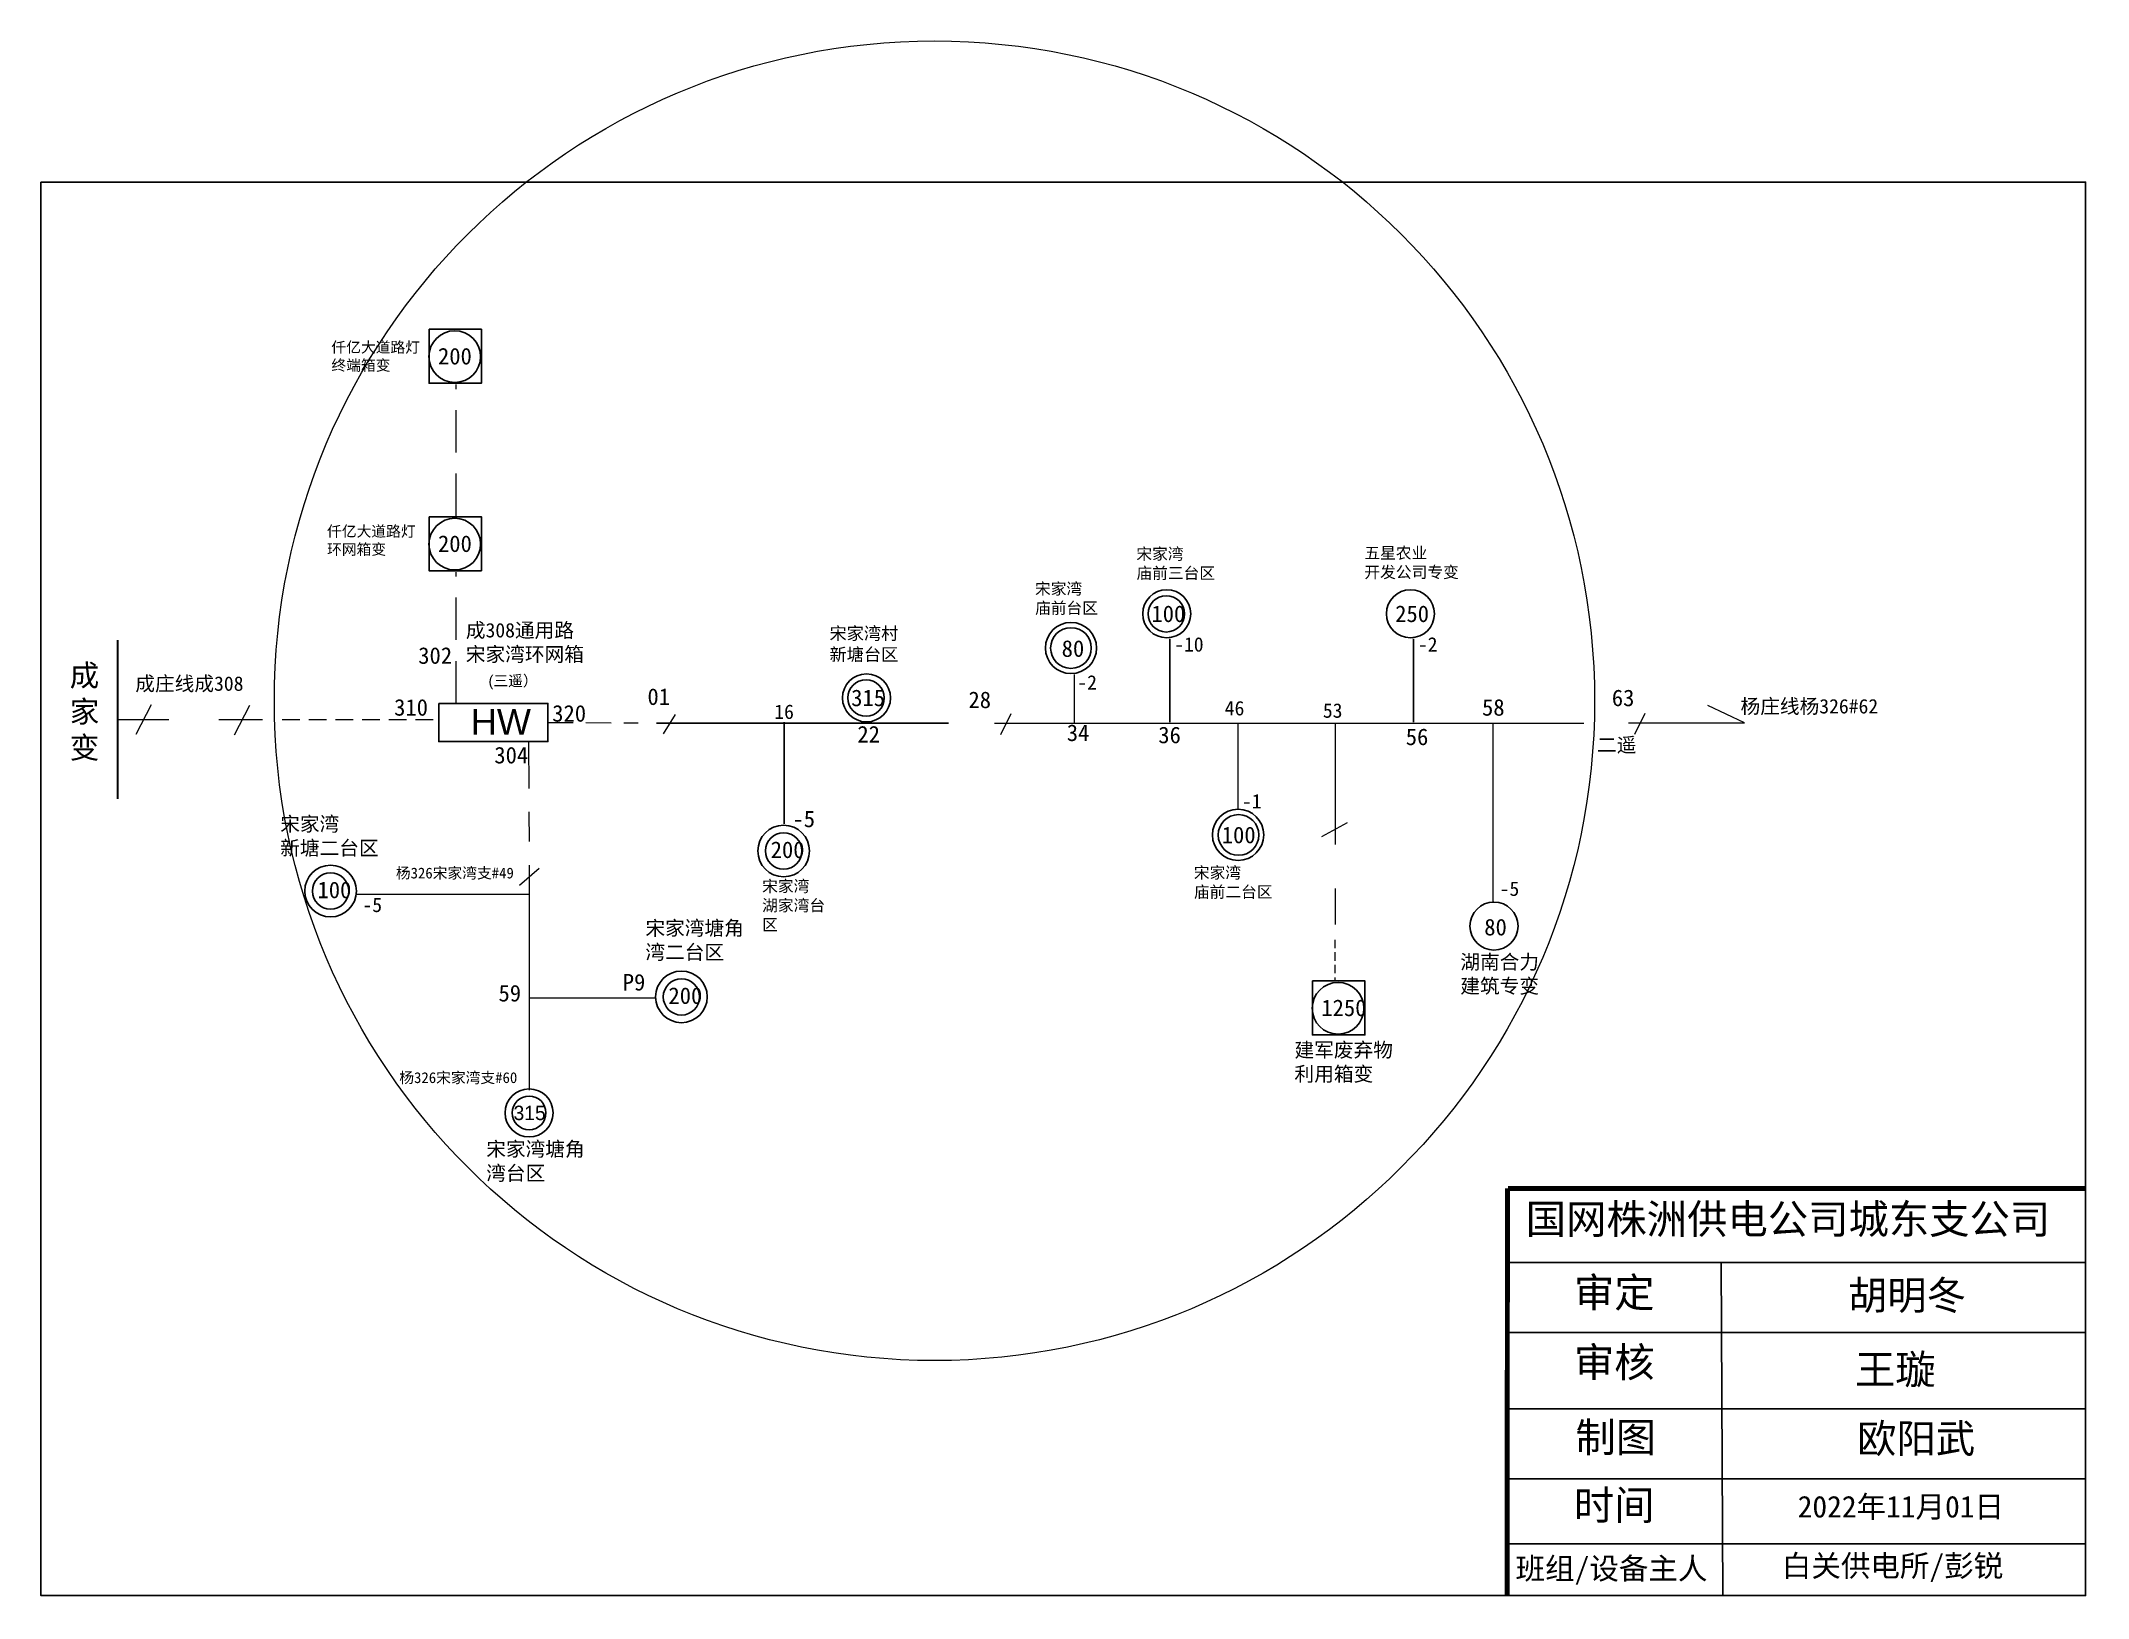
# Model space of a CAD drawing. Extents: x -843 to -559, y 4 to 220.
import ezdxf

# ---------------------------------------------------------------- set-up
doc = ezdxf.new("R2010")
doc.units = 0
doc.header["$LTSCALE"] = 0.774411
doc.linetypes.add('DASHED2', pattern=[9.525, 6.35, -3.175])
doc.layers.get('0').update_dxf_attribs({"linetype": 'CONTINUOUS'})
doc.styles.add('hztxt_txtstyle_0.00_0_0', font='', dxfattribs={"bigfont": 'hztxt.shx'})
doc.styles.add('hztxt_txtstyle_1.50_0_0', font='', dxfattribs={"height": 1.5, "bigfont": 'hztxt.shx'})
doc.styles.add('hztxt_txtstyle_2.00_0_0', font='', dxfattribs={"height": 2, "bigfont": 'hztxt.shx'})
doc.styles.add('hztxt_txtstyle_2.30_0_0', font='', dxfattribs={"height": 2.3, "bigfont": 'hztxt.shx'})
doc.styles.add('仿宋_txtstyle_4.00_0_0', font='simfang.ttf', dxfattribs={"height": 4})
doc.styles.add('宋体_txtstyle_0.00_0_0', font='')
doc.styles.add('宋体_txtstyle_1.50_0_0', font='', dxfattribs={"height": 1.5})
doc.styles.add('宋体_txtstyle_1.60_0_0', font='SIMSUN.TTC', dxfattribs={"height": 1.6})
doc.styles.add('宋体_txtstyle_1.75_0_0', font='SIMSUN.TTC', dxfattribs={"height": 1.75})
doc.styles.add('宋体_txtstyle_150.00_0_0150', font='SIMSUN.TTC', dxfattribs={"height": 150})
doc.styles.add('宋体_txtstyle_2.00_0_0', font='', dxfattribs={"height": 2})
doc.styles.add('宋体_txtstyle_2.30_0_0', font='', dxfattribs={"height": 2.3})
doc.styles.add('宋体_txtstyle_200.00_0_0200', font='SIMSUN.TTC', dxfattribs={"height": 200})
doc.styles.add('宋体_txtstyle_3.00_0_0', font='', dxfattribs={"height": 3})
doc.styles.add('宋体_txtstyle_300.00_0_0300', font='SIMSUN.TTC', dxfattribs={"height": 300})
doc.styles.get('hztxt_txtstyle_0.00_0_0').set_extended_font_data('hztxt')
doc.styles.get('hztxt_txtstyle_1.50_0_0').set_extended_font_data('hztxt')
doc.styles.get('hztxt_txtstyle_2.00_0_0').set_extended_font_data('hztxt')
doc.styles.get('hztxt_txtstyle_2.30_0_0').set_extended_font_data('hztxt')
doc.styles.get('宋体_txtstyle_0.00_0_0').set_extended_font_data('宋体')
doc.styles.get('宋体_txtstyle_1.50_0_0').set_extended_font_data('宋体')
doc.styles.get('宋体_txtstyle_2.00_0_0').set_extended_font_data('宋体')
doc.styles.get('宋体_txtstyle_2.30_0_0').set_extended_font_data('宋体')
doc.styles.get('宋体_txtstyle_3.00_0_0').set_extended_font_data('宋体')

msp = doc.modelspace()

# ---------------------------------------------------------------- linework, layer by layer
at = {"color": 7, "linetype": 'DASHED2', "lineweight": 0, "ltscale": 1.19212}
for p, q in [((-785.14, 154.02), (-785.14, 172.22)), ((-785.14, 128.02), (-785.14, 146.22))]:
    msp.add_line(p, q, dxfattribs=at)
at = {"color": 7, "linetype": 'Continuous', "lineweight": 30, "ltscale": 1.546256}
msp.add_line((-832.08, 136.76), (-832.08, 114.79), dxfattribs=at)
at = {"color": 0, "linetype": 'Continuous'}
for p, q in [((-686.22, 125.4), (-686.22, 136.97)), ((-652.44, 125.39), (-652.44, 136.97)), ((-739.68, 125.43), (-739.68, 111.29))]:
    msp.add_line(p, q, dxfattribs=at)
at = {"color": 7, "linetype": 'Continuous', "lineweight": 0, "ltscale": 0.899659}
msp.add_line((-699.41, 125.23), (-699.41, 132.01), dxfattribs=at)
at = {"color": 7, "linetype": 'Continuous', "lineweight": 0, "ltscale": 0.265133}
for p, q in [((-827.42, 127.8), (-829.54, 123.71)), ((-813.76, 127.72), (-815.88, 123.63)), ((-818.01, 125.78), (-811.96, 125.78))]:
    msp.add_line(p, q, dxfattribs=at)
at = {"color": 7, "linetype": 'Continuous', "lineweight": 0, "ltscale": 0.671904}
msp.add_line((-606.59, 125.33), (-611.66, 127.71), dxfattribs=at)
at = {"color": 7, "linetype": 'Continuous', "lineweight": 0, "ltscale": 1.546256}
msp.add_line((-832.08, 125.78), (-824.96, 125.78), dxfattribs=at)
at = {"color": 7, "linetype": 'DASHED2', "lineweight": 0, "ltscale": 0.501236}
msp.add_line((-809.25, 125.8), (-787.55, 125.8), dxfattribs=at)
at = {"color": 7, "linetype": 'DASHED2', "lineweight": 0, "ltscale": 0.714584}
msp.add_line((-772.42, 125.37), (-759.9, 125.31), dxfattribs=at)
msp.add_line((-757.36, 125.29), (-716.89, 125.29))
at = {"color": 7, "linetype": 'Continuous', "lineweight": 0, "ltscale": 0.25725}
for p, q in [((-754.76, 126.46), (-756.43, 123.79)), ((-773.63, 105.14), (-776.36, 102.78))]:
    msp.add_line(p, q, dxfattribs=at)
at = {"color": 7, "linetype": 'Continuous', "lineweight": 0, "ltscale": 0.40587}
for p, q in [((-710.5, 125.29), (-628.84, 125.29)), ((-708.25, 126.58), (-709.67, 123.66)), ((-620.38, 126.62), (-621.8, 123.7))]:
    msp.add_line(p, q, dxfattribs=at)
at = {"color": 7, "linetype": 'Continuous', "lineweight": 0, "ltscale": 1.610965}
msp.add_line((-676.76, 113.34), (-676.76, 125.29), dxfattribs=at)
at = {"color": 7, "linetype": 'Continuous', "lineweight": 0, "ltscale": 1.491634}
msp.add_line((-663.31, 125.29), (-663.31, 108.47), dxfattribs=at)
at = {"color": 7, "linetype": 'Continuous', "lineweight": 0, "ltscale": 1.52353}
msp.add_line((-641.44, 125.29), (-641.44, 100.49), dxfattribs=at)
at = {"color": 7, "linetype": 'Continuous', "lineweight": 0, "ltscale": 0.470225}
msp.add_line((-622.63, 125.33), (-606.59, 125.33), dxfattribs=at)
at = {"color": 7, "linetype": 'DASHED2', "lineweight": 0, "ltscale": 1.302978}
msp.add_line((-775.1, 122.6), (-775.01, 108.86), dxfattribs=at)
at = {"color": 7, "linetype": 'Continuous', "lineweight": 0, "ltscale": 0.828686}
for p, q in [((-661.64, 111.43), (-665.2, 109.52)), ((-663.31, 102.36), (-663.31, 97.34))]:
    msp.add_line(p, q, dxfattribs=at)
at = {"color": 7, "linetype": 'Continuous', "lineweight": 0, "ltscale": 1.117093}
msp.add_line((-775.01, 105.59), (-775.01, 74.39), dxfattribs=at)
at = {"color": 7, "linetype": 'Continuous', "lineweight": 0, "ltscale": 1.19212}
for p, q in [((-775.01, 101.51), (-798.97, 101.51)), ((-775.01, 87.2), (-757.48, 87.2))]:
    msp.add_line(p, q, dxfattribs=at)
at = {"color": 7, "linetype": 'DASHED2', "lineweight": 0, "ltscale": 0.236822}
msp.add_line((-663.35, 95.25), (-663.35, 89.68), dxfattribs=at)
at = {"linetype": 'Continuous'}
for p, q in [((-639.37, 50.5), (-559.3, 50.5)), ((-609.79, 50.49), (-609.57, 4.3)), ((-639.37, 40.79), (-559.3, 40.79)), ((-639.37, 30.2), (-559.3, 30.2)), ((-639.37, 20.49), (-559.3, 20.49)), ((-639.51, 11.48), (-559.3, 11.48))]:
    msp.add_line(p, q, dxfattribs=at)
at = {"color": 7, "linetype": 'ByBlock'}
msp.add_lwpolyline([(-842.68, 200.3), (-559.3, 200.3), (-559.3, 4.3), (-842.68, 4.3)], close=True, dxfattribs=at)
at = {"linetype": 'Continuous'}
for points in [[(-788.88, 179.89), (-781.62, 179.89), (-781.62, 172.4), (-788.88, 172.4)], [(-788.88, 153.89), (-781.62, 153.89), (-781.62, 146.4), (-788.88, 146.4)], [(-666.46, 89.53), (-659.19, 89.53), (-659.19, 82.04), (-666.46, 82.04)]]:
    msp.add_lwpolyline(points, close=True, dxfattribs=at)
at = {"lineweight": -2}
msp.add_lwpolyline([(-787.55, 128.02), (-772.42, 128.02), (-772.42, 122.71), (-787.55, 122.71)], close=True, dxfattribs=at)
at = {"linetype": 'Continuous', "const_width": 0.683}
for points in [[(-639.42, 60.76), (-639.48, 4.3)], [(-639.37, 60.76), (-559.3, 60.76)]]:
    msp.add_lwpolyline(points, dxfattribs=at)
at = {"color": 12, "linetype": 'Continuous', "lineweight": 0, "ltscale": 3.308504, "true_color": 0xc00000}
msp.add_circle((-718.84, 128.38), 91.49, dxfattribs=at)
at = {"linetype": 'Continuous'}
for centre in [(-785.32, 176.1), (-785.32, 150.1), (-662.9, 85.74)]:
    msp.add_circle(centre, 3.58, dxfattribs=at)
at = {"color": 0}
for centre, radius in [((-686.65, 140.44), 3.33), ((-652.87, 140.44), 3.33), ((-699.92, 135.69), 3.55), ((-728.26, 128.78), 3.33), ((-641.29, 97.14), 3.33), ((-775.02, 71.23), 3.33), ((-775.02, 71.23), 2.34)]:
    msp.add_circle(centre, radius, dxfattribs=at)
at = {"color": 0, "linetype": 'Continuous'}
for centre, radius in [((-686.71, 140.43), 2.52), ((-699.92, 135.69), 2.82), ((-728.32, 128.77), 2.52), ((-739.74, 107.55), 3.58), ((-739.74, 107.55), 2.52), ((-802.54, 101.99), 3.58), ((-802.54, 101.99), 2.52), ((-753.91, 87.32), 3.58), ((-753.91, 87.32), 2.52)]:
    msp.add_circle(centre, radius, dxfattribs=at)
msp.add_circle((-676.76, 109.78), 3.55)
at = {"color": 7, "linetype": 'Continuous'}
msp.add_circle((-676.69, 109.77), 2.82, dxfattribs=at)

# ---------------------------------------------------------------- texts
at = {"color": 7, "linetype": 'DASHED2', "lineweight": 0, "ltscale": 1.19212, "char_height": 1.5, "attachment_point": 1}
for s, insert, style in [('仟亿大道路灯^M^J终端箱变', (-802.42, 178.15), '宋体_txtstyle_1.50_0_0'), ('仟亿大道路灯^M^J环网箱变', (-803.02, 152.63), '宋体_txtstyle_1.50_0_0'), ('杨326宋家湾支#49', (-793.49, 105.24), '宋体_txtstyle_150.00_0_0150'), ('杨326宋家湾支#60', (-793.01, 76.87), '宋体_txtstyle_1.50_0_0')]:
    msp.add_mtext(s, dxfattribs=dict(at, insert=insert, style=style))
at = {"width": 4.8377, "attachment_point": 1}
for s, insert, char_height, style in [('200', (-787.65, 177.31), 2.3, '宋体_txtstyle_2.30_0_0'), ('200', (-787.65, 151.31), 2.3, '宋体_txtstyle_2.30_0_0'), ('46', (-678.61, 128.35), 2, '宋体_txtstyle_2.00_0_0'), ('53', (-665.01, 128.02), 2, '宋体_txtstyle_2.00_0_0'), ('58', (-642.95, 128.61), 2.3, '宋体_txtstyle_2.30_0_0'), ('63', (-624.96, 129.93), 2.3, '宋体_txtstyle_2.30_0_0'), ('36', (-687.82, 124.79), 2.3, '宋体_txtstyle_2.30_0_0'), ('56', (-653.52, 124.53), 2.3, '宋体_txtstyle_2.30_0_0'), ('100', (-679.02, 110.92), 2.3, '宋体_txtstyle_2.30_0_0'), ('1250', (-665.22, 86.95), 2.3, '宋体_txtstyle_2.30_0_0')]:
    msp.add_mtext(s, dxfattribs=dict(at, insert=insert, char_height=char_height, style=style))
at = {"color": 7, "attachment_point": 1}
for s, insert, char_height, width, style in [('宋家湾^M^J庙前三台区', (-690.86, 149.55), 1.6, 18.33, '宋体_txtstyle_1.60_0_0'), ('五星农业^M^J开发公司专变', (-659.26, 149.68), 1.6, 18.33, '宋体_txtstyle_1.60_0_0'), ('宋家湾^M^J庙前台区', (-704.91, 144.71), 1.6, 18.33, '宋体_txtstyle_1.60_0_0'), ('100', (-688.77, 141.59), 2.3, 4.8377, '宋体_txtstyle_2.30_0_0'), ('250', (-654.99, 141.59), 2.3, 4.8377, '宋体_txtstyle_2.30_0_0'), ('宋家湾村^M^J新塘台区', (-733.39, 138.59), 1.75, 10.4685, '宋体_txtstyle_1.75_0_0'), ('80', (-701.21, 136.77), 2.3, 4.8377, '宋体_txtstyle_2.30_0_0'), ('-10', (-685.62, 137.19), 2, 4.8377, '宋体_txtstyle_2.00_0_0'), ('-2', (-651.84, 137.19), 2, 4.8377, '宋体_txtstyle_2.00_0_0'), ('{\\fSimSun|b0|i0|c0|p2;01}', (-758.62, 130.1), 2.3, 4.8377, 'hztxt_txtstyle_2.30_0_0'), ('16', (-741.04, 127.86), 2, 4.8377, '宋体_txtstyle_2.00_0_0'), ('28', (-714.13, 129.66), 2.3, 4.8377, '宋体_txtstyle_2.30_0_0'), ('22', (-729.52, 124.89), 2.3, 4.8377, '宋体_txtstyle_2.30_0_0'), ('34', (-700.5, 125.09), 2.3, 4.8377, '宋体_txtstyle_2.30_0_0'), ('-5', (-738.52, 113.15), 2.3, 4.8377, '宋体_txtstyle_2.30_0_0'), ('宋家湾^M^J庙前二台区', (-682.89, 105.34), 1.6, 18.33, '宋体_txtstyle_1.60_0_0'), ('100', (-804.35, 103.3), 2.3, 4.8377, '宋体_txtstyle_2.30_0_0'), ('宋家湾^M^J湖家湾台区', (-742.72, 103.47), 1.6, 10.0477, '宋体_txtstyle_1.60_0_0'), ('-5', (-640.51, 103.32), 2, 4.8377, '宋体_txtstyle_2.00_0_0'), ('80', (-642.64, 98.14), 2.3, 4.8377, '宋体_txtstyle_2.30_0_0'), ('315', (-777.18, 72.23), 2, 7.1844, 'hztxt_txtstyle_2.00_0_0')]:
    msp.add_mtext(s, dxfattribs=dict(at, insert=insert, char_height=char_height, width=width, style=style))
at = {"linetype": 'Continuous', "attachment_point": 1}
for s, insert, char_height, width, style in [('成308通用路^M^J宋家湾环网箱', (-783.79, 139.16), 2, 16.1467, '宋体_txtstyle_2.00_0_0'), ('国网株洲供电公司城东支公司', (-636.9, 58.56), 4.0999, 112.0892, '宋体_txtstyle_3.00_0_0'), ('审定', (-630.22, 48.37), 4.1, 32.0635, '宋体_txtstyle_0.00_0_0'), ('胡明冬', (-592.24, 47.95), 4, 32.0635, '仿宋_txtstyle_4.00_0_0'), ('审核', (-630.22, 38.71), 4.1, 32.0635, '宋体_txtstyle_0.00_0_0'), ('{\\fSimSun|b0|i0|c134|p2;王璇}', (-591.26, 37.71), 4.0999, 45.1729, '宋体_txtstyle_0.00_0_0'), ('制图', (-630, 28.3), 4.1, 32.0635, '宋体_txtstyle_0.00_0_0'), ('欧阳武', (-590.97, 28.09), 4, 55.6223, '仿宋_txtstyle_4.00_0_0'), ('时间', (-630.22, 18.89), 4.1, 32.0635, '宋体_txtstyle_0.00_0_0'), ('2022年11月01日', (-599.2, 18.13), 3, 35.3626, '宋体_txtstyle_3.00_0_0')]:
    msp.add_mtext(s, dxfattribs=dict(at, insert=insert, char_height=char_height, width=width, style=style))
at = {"color": 7, "linetype": 'Continuous', "lineweight": 30, "ltscale": 1.546256, "insert": (-838.69, 133.39), "char_height": 3, "attachment_point": 1, "style": '宋体_txtstyle_3.00_0_0'}
msp.add_mtext('成^M^J家^M^J变', dxfattribs=at)
at = {"color": 7, "linetype": 'DASHED2', "lineweight": 0, "ltscale": 0.723876, "char_height": 2.3, "attachment_point": 1, "style": '宋体_txtstyle_2.30_0_0'}
for s, insert in [('302', (-790.39, 135.8)), ('310', (-793.73, 128.61)), ('320', (-771.82, 127.78)), ('304', (-779.84, 121.99))]:
    msp.add_mtext(s, dxfattribs=dict(at, insert=insert))
at = {"color": 7, "linetype": 'Continuous', "lineweight": 0, "ltscale": 1.624006, "insert": (-829.6, 131.76), "char_height": 2, "attachment_point": 1, "style": '宋体_txtstyle_200.00_0_0200'}
msp.add_mtext('成庄线成308', dxfattribs=at)
at = {"color": 2, "linetype": 'DASHED2', "lineweight": 0, "ltscale": 0.844329, "true_color": 0xffff00, "insert": (-780.64, 131.9), "char_height": 1.5, "attachment_point": 1, "style": 'hztxt_txtstyle_1.50_0_0'}
msp.add_mtext('({\\fSimSun|b0|i0|c134|p2;三遥）}', dxfattribs=at)
at = {"color": 7, "linetype": 'Continuous', "lineweight": 0, "ltscale": 0.899659, "insert": (-699.04, 131.92), "char_height": 2, "attachment_point": 1, "style": '宋体_txtstyle_2.00_0_0'}
msp.add_mtext('-2', dxfattribs=at)
at = {"color": 0, "char_height": 2.3, "width": 4.8377, "attachment_point": 1}
for s, insert, style in [('{\\fSimSun|b0|i0|c134|p2;315}', (-730.38, 129.93), 'hztxt_txtstyle_0.00_0_0'), ('200', (-741.54, 108.87), '宋体_txtstyle_2.30_0_0'), ('200', (-755.71, 88.64), '宋体_txtstyle_2.30_0_0')]:
    msp.add_mtext(s, dxfattribs=dict(at, insert=insert, style=style))
at = {"color": 1, "linetype": 'Continuous', "lineweight": 0, "ltscale": 0.671904, "true_color": 0xff0000, "insert": (-607.12, 128.62), "char_height": 2, "attachment_point": 1, "style": '宋体_txtstyle_200.00_0_0200'}
msp.add_mtext('杨庄线杨326#62', dxfattribs=at)
at = {"lineweight": -2, "insert": (-783.11, 127.25), "char_height": 3.588, "width": 41.1029, "attachment_point": 1, "style": 'hztxt_txtstyle_0.00_0_0'}
msp.add_mtext('{\\fArial|b0|i0|c0|p32;HW}', dxfattribs=at)
at = {"color": 2, "linetype": 'Continuous', "lineweight": 0, "ltscale": 0.671904, "true_color": 0xffff00, "insert": (-627.01, 123.26), "char_height": 2, "attachment_point": 1, "style": '宋体_txtstyle_200.00_0_0200'}
msp.add_mtext('二遥', dxfattribs=at)
at = {"color": 7, "linetype": 'Continuous', "lineweight": 0, "ltscale": 0.894981, "insert": (-676.22, 115.44), "char_height": 2, "attachment_point": 1, "style": '宋体_txtstyle_200.00_0_0200'}
msp.add_mtext('-1', dxfattribs=at)
at = {"color": 7, "linetype": 'Continuous', "lineweight": 0, "ltscale": 1.19212, "char_height": 2, "attachment_point": 1}
for s, insert, style in [('宋家湾^M^J新塘二台区', (-809.51, 112.29), '宋体_txtstyle_200.00_0_0200'), ('-5', (-798.12, 101.08), '宋体_txtstyle_200.00_0_0200'), ('宋家湾塘角^M^J湾二台区', (-758.9, 97.86), '宋体_txtstyle_200.00_0_0200'), ('宋家湾塘角^M^J湾台区', (-780.96, 67.22), '宋体_txtstyle_2.00_0_0')]:
    msp.add_mtext(s, dxfattribs=dict(at, insert=insert, style=style))
at = {"color": 7, "linetype": 'Continuous', "lineweight": 0, "ltscale": 1.52353, "insert": (-645.96, 93.16), "char_height": 2, "attachment_point": 1, "style": '宋体_txtstyle_200.00_0_0200'}
msp.add_mtext('湖南合力^M^J建筑专变', dxfattribs=at)
at = {"color": 7, "linetype": 'Continuous', "lineweight": 0, "ltscale": 0.651813, "char_height": 2.3, "attachment_point": 1, "style": '宋体_txtstyle_2.30_0_0'}
for s, insert in [('59', (-779.26, 88.98)), ('P9', (-762.04, 90.5))]:
    msp.add_mtext(s, dxfattribs=dict(at, insert=insert))
at = {"color": 7, "linetype": 'DASHED2', "lineweight": 0, "ltscale": 0.746189, "insert": (-668.94, 80.96), "char_height": 2, "attachment_point": 1, "style": '宋体_txtstyle_200.00_0_0200'}
msp.add_mtext('建军废弃物^M^J利用箱变', dxfattribs=at)
at = {"color": 7, "linetype": 'Continuous', "lineweight": 0, "ltscale": 1.183108, "char_height": 3, "attachment_point": 1}
for s, insert, style in [('班组/设备主人', (-638.3, 9.56), '宋体_txtstyle_300.00_0_0300'), ('白关供电所/彭锐', (-601.4, 9.93), '宋体_txtstyle_3.00_0_0')]:
    msp.add_mtext(s, dxfattribs=dict(at, insert=insert, style=style))

doc.saveas('drawing.dxf')
